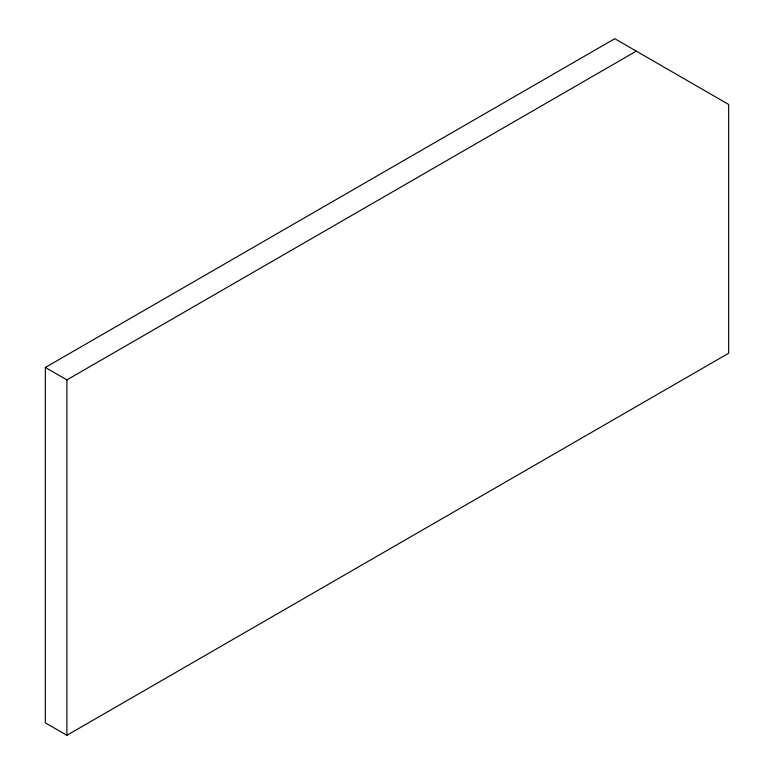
<?xml version="1.0" encoding="UTF-8"?>
<svg xmlns="http://www.w3.org/2000/svg" width="774" height="774" viewBox="0 0 774 774"><rect width="100%" height="100%" fill="white"/><g stroke="black" fill="none" stroke-linecap="round" stroke-linejoin="round"><path stroke-width="1.16" d="M45.347 367.447L614.769 38.7L728.653 104.451L728.653 353.234L66.893 735.3L45.347 722.858L45.347 367.447L66.893 379.889L636.315 51.142M66.893 379.889L66.893 735.3"/></g></svg>
